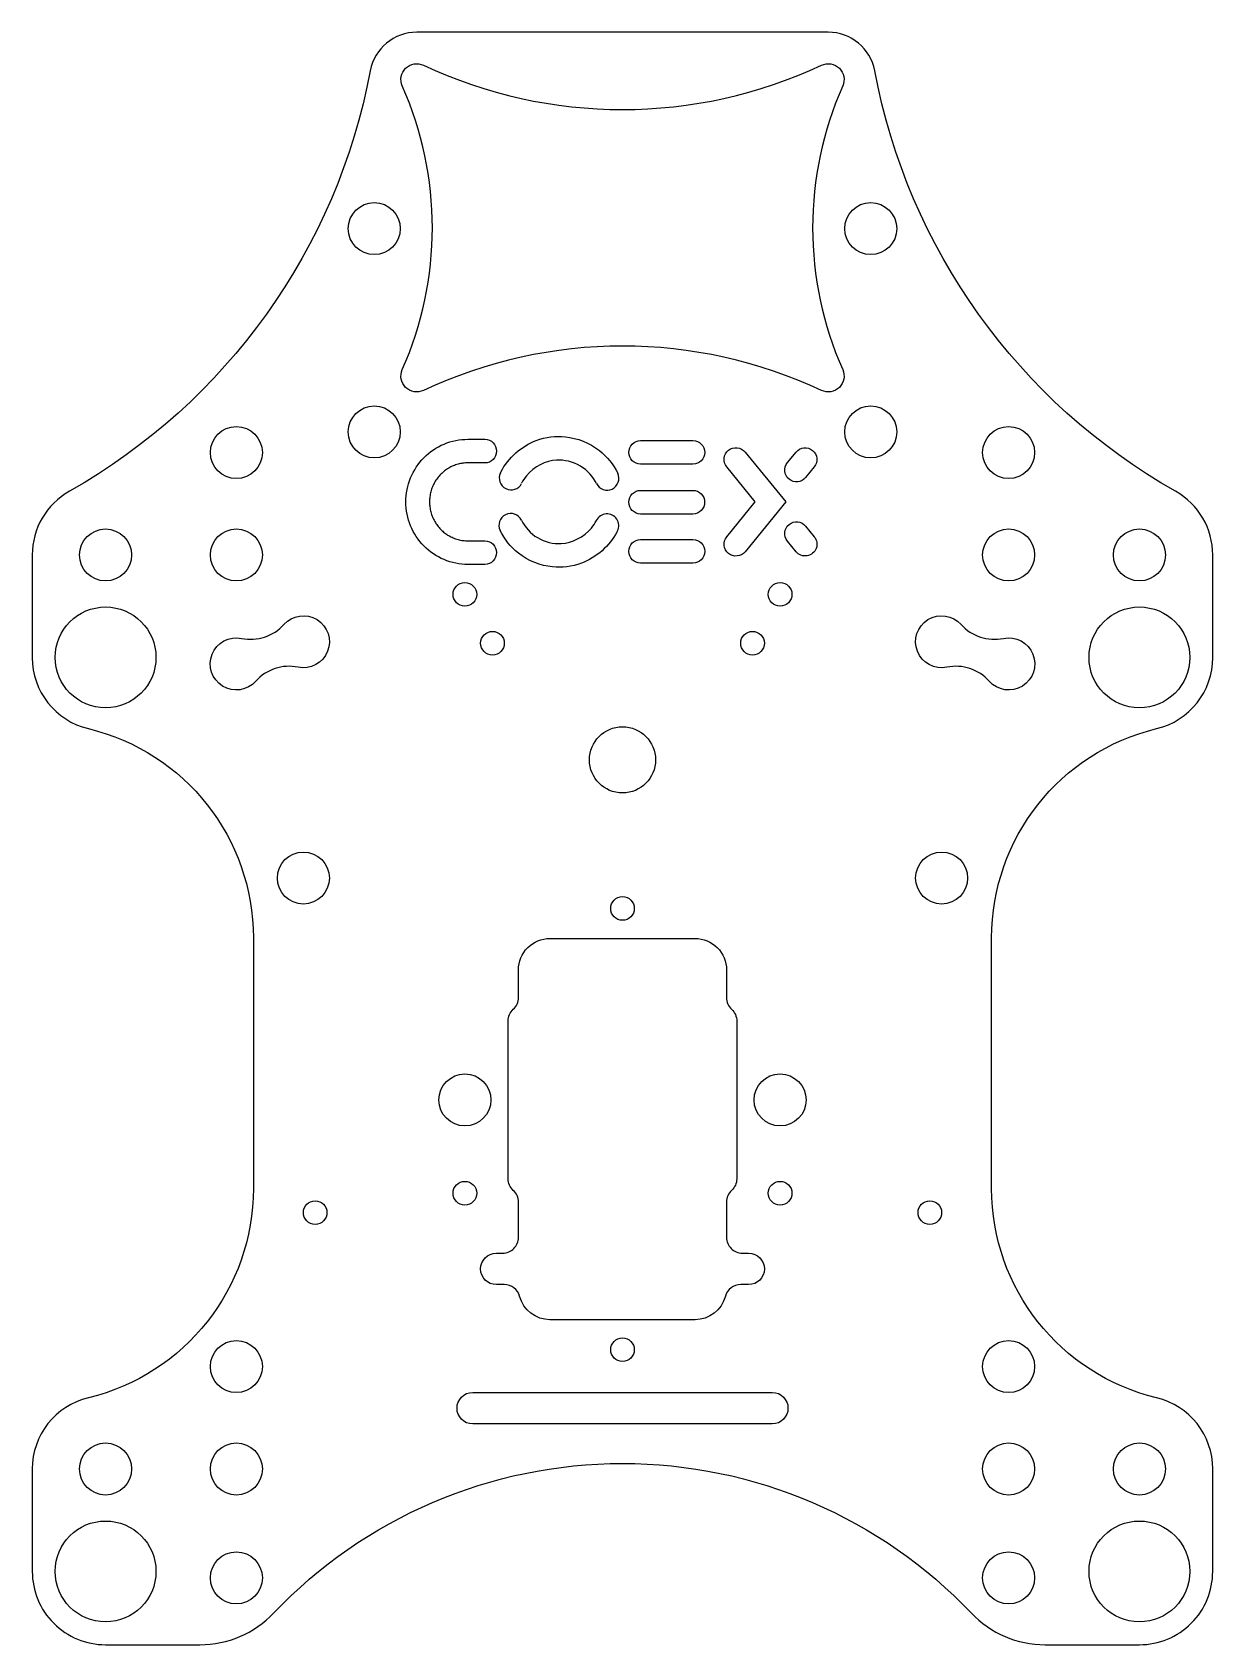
# Model space of a CAD drawing. Header units: millimetres. Extents: x -37 to 37, y 19 to 121.
import ezdxf

# ---------------------------------------------------------------- set-up
doc = ezdxf.new("R2010")
doc.units = ezdxf.units.MM

msp = doc.modelspace()

# ---------------------------------------------------------------- linework, layer by layer
for points in [[(-26.81, 19.04, 0.205549), (-22.14, 21.04, -0.429233), (22.14, 21.04, 0.205549), (26.81, 19.04), (32.8, 19.04, 0.414214), (37.45, 23.69), (37.45, 30.19, 0.346768), (33.89, 34.71, -0.346768), (23.42, 47.98), (23.42, 63.89, -0.346768), (33.89, 77.17, 0.346768), (37.45, 81.69), (37.45, 88.19, 0.270316), (35.09, 92.23, -0.220951), (16, 118.92, 0.360672), (13.05, 121.36), (-13.05, 121.36, 0.360672), (-16, 118.92, -0.220951), (-35.09, 92.23, 0.270316), (-37.45, 88.19), (-37.45, 81.69, 0.346768), (-33.89, 77.17, -0.346768), (-23.42, 63.89), (-23.42, 47.98, -0.346768), (-33.89, 34.71, 0.346768), (-37.45, 30.19), (-37.45, 23.69, 0.414214), (-32.8, 19.04)], [(-12.63, 119.27, 0.222849), (12.63, 119.27, -0.694074), (13.97, 117.95, 0.2119), (13.97, 99.95, -0.694074), (12.63, 98.63, 0.222849), (-12.63, 98.63, -0.694074), (-13.97, 99.95, 0.2119), (-13.97, 117.95, -0.694074)], [(1.15, 93.95, -1), (1.15, 95.45), (4.47, 95.45, -1), (4.47, 93.95)], [(7.78, 94.72), (10.36, 91.56), (7.78, 88.4, -0.999994), (6.61, 89.35), (8.42, 91.56), (6.61, 93.78, -1)], [(11.62, 93.1, -1), (10.46, 94.05), (11.01, 94.72, -1), (12.17, 93.78)], [(4.46, 90.79), (1.15, 90.79, -1), (1.15, 92.29), (4.46, 92.29, -1)], [(10.46, 89.07, -0.999997), (11.62, 90.02), (12.17, 89.35, -1.000003), (11.01, 88.4)], [(4.47, 89.17, -1), (4.47, 87.67), (1.15, 87.67, -1), (1.15, 89.17)], [(-20.58, 81.07, 0.268074), (-23.27, 80.18, -1.732515), (-24.17, 82.9, 0.268074), (-21.48, 83.78, -1.732515)], [(23.27, 80.18, 0.268074), (20.58, 81.07, -1.732515), (21.48, 83.78, 0.268074), (24.17, 82.9, -1.732515)], [(7.25, 58.62), (7.25, 48.6, -0.210486), (6.92, 47.87, 0.210486), (6.6, 47.13), (6.6, 44.89, 0.414214), (7.6, 43.89), (8, 43.89, -1), (8, 41.89), (7.5, 41.89, 0.340145), (6.53, 41.15, -0.340145), (4.6, 39.66), (-4.6, 39.66, -0.340145), (-6.53, 41.15, 0.340145), (-7.5, 41.89), (-8, 41.89, -1), (-8, 43.89), (-7.6, 43.89, 0.414214), (-6.6, 44.89), (-6.6, 47.13, 0.210486), (-6.93, 47.87, -0.210486), (-7.25, 48.6), (-7.25, 58.62, -0.210486), (-6.93, 59.36, 0.210486), (-6.6, 60.1), (-6.6, 61.86, -0.414214), (-4.6, 63.86), (4.6, 63.86, -0.414214), (6.6, 61.86), (6.6, 60.1, 0.210486), (6.92, 59.36, -0.210486)], [(9.5, 35.05, -1), (9.5, 33.05), (-9.5, 33.05, -1), (-9.5, 35.05)]]:
    msp.add_lwpolyline(points, format="xyb", close=True)
for points in [[(-9.81, 95.53), (-8.74, 95.53, -1), (-8.74, 94.03), (-9.81, 94.03)], [(-9.8, 89.09), (-8.74, 89.09, -1), (-8.74, 87.59), (-9.8, 87.59)]]:
    msp.add_lwpolyline(points, format="xyb")
for centre, radius in [((-15.75, 108.9), 1.65), ((15.75, 108.9), 1.65), ((-15.75, 96), 1.65), ((15.75, 96), 1.65), ((-24.5, 94.69), 1.65), ((24.5, 94.69), 1.65), ((-32.8, 88.19), 1.65), ((-24.5, 88.19), 1.65), ((24.5, 88.19), 1.65), ((32.8, 88.19), 1.65), ((-10, 85.69), 0.75), ((10, 85.69), 0.75), ((-32.8, 81.69), 3.2), ((32.8, 81.69), 3.2), ((-8.25, 82.59), 0.75), ((8.25, 82.59), 0.75), ((0, 75.19), 2.1), ((-20.25, 67.69), 1.65), ((20.25, 67.69), 1.65), ((0, 65.76), 0.75), ((-10, 53.61), 1.65), ((10, 53.61), 1.65), ((-10, 47.69), 0.75), ((10, 47.69), 0.75), ((-19.5, 46.46), 0.75), ((19.5, 46.46), 0.75), ((-24.5, 36.69), 1.65), ((0, 37.76), 0.75), ((24.5, 36.69), 1.65), ((-32.8, 30.19), 1.65), ((-24.5, 30.19), 1.65), ((24.5, 30.19), 1.65), ((32.8, 30.19), 1.65), ((-32.8, 23.69), 3.2), ((32.8, 23.69), 3.2), ((-24.5, 23.28), 1.65), ((24.5, 23.28), 1.65)]:
    msp.add_circle(centre, radius)
for centre, start, end in [((-7.07, 93.07), 153.5467, 333.5467), ((-0.98, 93.05), 205.9507, 25.9507), ((-7.09, 90.07), 25.9507, 205.9507), ((-0.99, 90.05), 333.5467, 153.5467)]:
    msp.add_arc(centre, 0.75, start, end)
for points, knots in [([(-9.8, 87.59), (-10.33, 87.59), (-10.84, 87.69), (-11.8, 88.1), (-12.23, 88.39), (-12.96, 89.12), (-13.25, 89.56), (-13.64, 90.52), (-13.75, 91.04), (-13.75, 92.08), (-13.64, 92.6), (-13.25, 93.56), (-12.96, 94), (-12.23, 94.73), (-11.8, 95.03), (-10.84, 95.43), (-10.33, 95.53), (-9.81, 95.53)], [-1.246132, -1.246132, -1.246132, -1.246132, -1.089547, -1.089547, -0.935057, -0.935057, -0.779333, -0.779333, -0.623057, -0.623057, -0.466782, -0.466782, -0.311074, -0.311074, -0.156606, -0.156606, 0, 0, 0, 0]), ([(-7.75, 93.41), (-7.73, 93.43), (-7.72, 93.46), (-7.25, 94.35), (-6.41, 95.11), (-4.85, 95.68), (-4.23, 95.75), (-2.88, 95.61), (-2.1, 95.32), (-0.97, 94.43), (-0.57, 93.92), (-0.3, 93.38)], [0.467674, 0.467674, 0.467674, 0.467674, 0.486582, 0.486582, 1.203393, 1.203393, 1.673125, 1.673125, 2.234887, 2.234887, 2.673919, 2.673919, 2.673919, 2.673919]), ([(-1.65, 92.72), (-1.87, 93.16), (-2.23, 93.57), (-3.15, 94.12), (-3.68, 94.23), (-4.87, 94.17), (-5.62, 93.8), (-6.21, 93.07), (-6.32, 92.91), (-6.4, 92.74)], [0.46644, 0.46644, 0.46644, 0.46644, 1.031263, 1.031263, 1.635864, 1.635864, 2.458405, 2.458405, 2.675152, 2.675152, 2.675152, 2.675152]), ([(-9.81, 94.03), (-9.91, 94.03), (-10.02, 94.03), (-10.23, 94), (-10.33, 93.98), (-10.49, 93.94), (-10.54, 93.92), (-10.69, 93.87), (-10.79, 93.83), (-10.93, 93.76), (-10.98, 93.73), (-11.12, 93.65), (-11.2, 93.59), (-11.33, 93.49), (-11.37, 93.46), (-11.49, 93.35), (-11.57, 93.27), (-11.67, 93.15), (-11.71, 93.11), (-11.81, 92.98), (-11.86, 92.89), (-11.95, 92.75), (-11.97, 92.71), (-12.04, 92.56), (-12.08, 92.46), (-12.13, 92.31), (-12.15, 92.25), (-12.19, 92.1), (-12.21, 91.99), (-12.23, 91.83), (-12.24, 91.78), (-12.25, 91.62), (-12.25, 91.51), (-12.24, 91.35), (-12.23, 91.29), (-12.21, 91.13), (-12.19, 91.02), (-12.15, 90.87), (-12.13, 90.82), (-12.08, 90.66), (-12.04, 90.56), (-11.97, 90.42), (-11.94, 90.37), (-11.86, 90.23), (-11.81, 90.14), (-11.71, 90.01), (-11.67, 89.97), (-11.57, 89.85), (-11.49, 89.77), (-11.37, 89.66), (-11.33, 89.63), (-11.2, 89.53), (-11.12, 89.47), (-10.98, 89.39), (-10.93, 89.37), (-10.79, 89.3), (-10.69, 89.25), (-10.54, 89.2), (-10.49, 89.19), (-10.33, 89.14), (-10.23, 89.12), (-10.02, 89.1), (-9.91, 89.09), (-9.8, 89.09)], [3.144839, 3.144839, 3.144839, 3.144839, 3.275739, 3.275739, 3.406638, 3.406638, 3.472088, 3.472088, 3.602988, 3.602988, 3.668438, 3.668438, 3.799337, 3.799337, 3.864787, 3.864787, 3.995687, 3.995687, 4.061137, 4.061137, 4.192037, 4.192037, 4.257486, 4.257486, 4.388386, 4.388386, 4.453836, 4.453836, 4.584736, 4.584736, 4.650185, 4.650185, 4.781085, 4.781085, 4.846535, 4.846535, 4.977435, 4.977435, 5.042885, 5.042885, 5.173784, 5.173784, 5.239234, 5.239234, 5.370134, 5.370134, 5.435584, 5.435584, 5.566483, 5.566483, 5.631933, 5.631933, 5.762833, 5.762833, 5.828283, 5.828283, 5.959182, 5.959182, 6.024632, 6.024632, 6.155532, 6.155532, 6.286432, 6.286432, 6.286432, 6.286432]), ([(-6.41, 90.4), (-6.2, 89.96), (-5.83, 89.55), (-4.92, 89.01), (-4.39, 88.89), (-3.2, 88.96), (-2.44, 89.32), (-1.85, 90.05), (-1.75, 90.21), (-1.66, 90.38)], [-2.675152, -2.675152, -2.675152, -2.675152, -2.11033, -2.11033, -1.505729, -1.505729, -0.683188, -0.683188, -0.46644, -0.46644, -0.46644, -0.46644]), ([(-0.32, 89.71), (-0.33, 89.69), (-0.34, 89.67), (-0.81, 88.77), (-1.66, 88.02), (-3.22, 87.44), (-3.83, 87.37), (-5.19, 87.51), (-5.97, 87.8), (-7.1, 88.7), (-7.5, 89.2), (-7.76, 89.75)], [-2.673919, -2.673919, -2.673919, -2.673919, -2.65501, -2.65501, -1.9382, -1.9382, -1.468468, -1.468468, -0.906706, -0.906706, -0.467674, -0.467674, -0.467674, -0.467674])]:
    msp.add_open_spline(points, degree=3, knots=knots)

doc.saveas('drawing.dxf')
